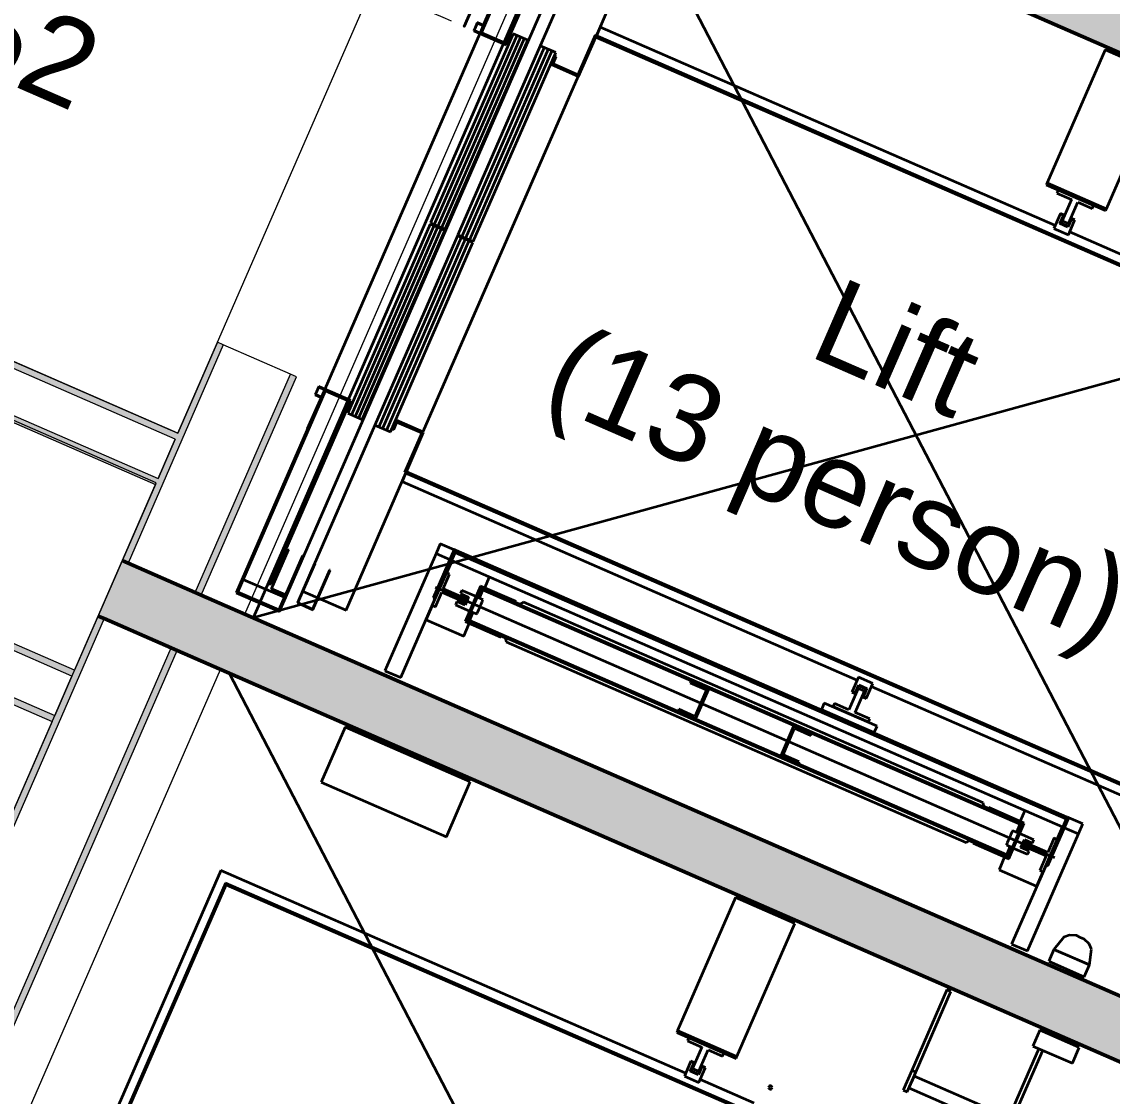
# Model space of a CAD drawing. Header units: millimetres. Extents: x -99530 to 1067232, y -97212 to 137997.
# Drawn here: x 991948 to 994478, y -393 to 2099 of the extents above; entities that cross this region are included whole.
import ezdxf
from ezdxf.enums import TextEntityAlignment as Align

# ---------------------------------------------------------------- set-up
doc = ezdxf.new("R2010")
doc.units = ezdxf.units.MM
doc.header["$MEASUREMENT"] = 0
for name, color, linetype in [('A-05-M_Gross_Int_Circulation', 7, 'Continuous'), ('A-20-M_Floor_Slab', 7, 'Continuous'), ('A-25-M_Wall_Int', 7, 'Continuous'), ('A-35-M_FFE-Zone', 7, 'Continuous'), ('ArchiCAD Door Markers', 7, 'Continuous'), ('ArchiCAD Doors', 7, 'Continuous')]:
    doc.layers.add(name, color=color, linetype=linetype)
for name, color, linetype, lineweight, true_color in [('A-05-M_Gross_Int_Circulation_Pen_No__74', 7, 'Continuous', 20, 0x606060), ('A-25-M_Wall_Int_Pen_No__107', 7, 'Continuous', 15, 0xa6a6a6), ('A-25-M_Wall_Int_Pen_No__27', 7, 'Continuous', 50, 0x2a2a2a), ('A-35-M_FFE-Zone_Pen_No__74', 7, 'Continuous', 20, 0x606060), ('ArchiCAD Doors_Pen_No__43', 7, 'Continuous', 30, 0x444444), ('ArchiCAD Doors_Pen_No__63', 7, 'Continuous', 20, 0x606060)]:
    doc.layers.add(name, color=color, linetype=linetype, lineweight=lineweight, true_color=true_color)
for name, color, linetype, lineweight in [('A-20-M_Floor_Slab_Pen_No__89', 8, 'Continuous', 20), ('A-25-M_Wall_Int_Pen_No__1', 7, 'Continuous', 13), ('A-80-M_Lift_Pen_No__8', 7, 'Continuous', 35), ('ArchiCAD Door Markers_Pen_No__1', 7, 'Continuous', 13), ('ArchiCAD Door Markers_Pen_No__5', 7, 'Continuous', 25), ('ArchiCAD Doors_Pen_No__1', 7, 'Continuous', 13), ('ArchiCAD Zone Stamps_Pen_No__9', 7, 'Continuous', 13)]:
    doc.layers.add(name, color=color, linetype=linetype, lineweight=lineweight)
doc.styles.add('GENERATED_STYLE_1', font='')
doc.styles.add('GENERATED_STYLE_2', font='')
doc.styles.add('GENERATED_STYLE_3', font='')
doc.styles.add('GENERATED_STYLE_4', font='')
doc.styles.get('GENERATED_STYLE_1').set_extended_font_data('Arial', bold=True)
doc.styles.get('GENERATED_STYLE_2').set_extended_font_data('Swis721 BT', bold=True)
doc.styles.get('GENERATED_STYLE_3').set_extended_font_data('Arial')
doc.styles.get('GENERATED_STYLE_4').set_extended_font_data('Swis721 BT')

# ---------------------------------------------------------------- blocks, each defined once
blk = doc.blocks.new('Lobby_INB 0252_55_3', base_point=(991722.7, 2078.7))
at = {"layer": 'A-35-M_FFE-Zone_Pen_No__74', "linetype": 'Continuous'}
for p, q in [((992310.4, 1144.7), (993066.7, 2879.1)), ((989675, 2293.8), (992310.4, 1144.7))]:
    blk.add_line(p, q, dxfattribs=at)
at = {"layer": 'ArchiCAD Zone Stamps_Pen_No__9'}
for tag, height, style, p in [('ROOM_NAME', 250, 'GENERATED_STYLE_1', (991457.1, 3390.9)), ('zoneNameLine2', 250, 'GENERATED_STYLE_1', (991268.7, 2958.8)), ('ROOM_NUMBER', 200, 'GENERATED_STYLE_3', (991080.3, 2538.1)), ('measuredAreaCode', 200, 'GENERATED_STYLE_3', (990923.2, 2178)), ('DUMMY_649', 200, 'GENERATED_STYLE_3', (991230.6, 2043.9)), ('DUMMY_650', 200, 'GENERATED_STYLE_3', (991580.2, 1891.5)), ('DUMMY_651', 133.3, 'GENERATED_STYLE_3', (991859.4, 1785))]:
    blk.add_attdef(tag, text='', height=height, rotation=336.4404, dxfattribs=dict(at, style=style)).set_placement(p, align=Align.TOP_LEFT)
blk = doc.blocks.new('Stair 03_INB 0253_56_3', base_point=(988970.2, -3307.6))
at = {"layer": 'A-05-M_Gross_Int_Circulation_Pen_No__74', "linetype": 'Continuous'}
for p, q in [((992260.2, 1029.5), (989831, 2088.7)), ((989552.2, -5180.7), (992260.2, 1029.5))]:
    blk.add_line(p, q, dxfattribs=at)
at = {"layer": 'ArchiCAD Zone Stamps_Pen_No__9'}
for tag, height, style, p in [('ROOM_NAME', 250, 'GENERATED_STYLE_1', (988704.6, -1995.3)), ('zoneNameLine2', 250, 'GENERATED_STYLE_1', (988516.2, -2427.5)), ('ROOM_NUMBER', 200, 'GENERATED_STYLE_3', (988327.7, -2848.2)), ('measuredAreaCode', 200, 'GENERATED_STYLE_3', (988170.7, -3208.3)), ('ROOM_HOLES_PRM', 200, 'GENERATED_STYLE_3', (988478.1, -3342.3)), ('DUMMY_649', 200, 'GENERATED_STYLE_3', (988967.5, -3555.7)), ('DUMMY_650', 133.3, 'GENERATED_STYLE_3', (989246.7, -3662.2))]:
    blk.add_attdef(tag, text='', height=height, rotation=336.4404, dxfattribs=dict(at, style=style)).set_placement(p, align=Align.TOP_LEFT)
blk = doc.blocks.new('Slab_5_3', base_point=(977314.7, -362.2))
at = {"layer": 'A-20-M_Floor_Slab_Pen_No__89', "linetype": 'Continuous', "flags": 128}
for points in [[(992465.5, 724.8), (993266.9, 2562.7), (995540.2, 1571.5), (994738.8, -266.4)], [(991608.1, -1241.4), (992409.5, 596.5), (994682.8, -394.7), (993881.4, -2232.6)]]:
    blk.add_lwpolyline(points, close=True, dxfattribs=at)
blk = doc.blocks.new('Double Door Asymmetric 19_10')
at = {"layer": 'ArchiCAD Doors_Pen_No__1', "linetype": 'Continuous'}
for p, q in [((-623.4, 0), (-635.4, 0)), ((-623.4, -15), (-623.4, 0)), ((623.4, -15), (623.4, 0)), ((623.4, 0), (635.4, 0)), ((-623.4, -115), (-623.4, -15)), ((623.4, -115), (623.4, -15)), ((-623.4, -130), (-623.4, -115)), ((623.4, -130), (623.4, -115)), ((-623.4, -130), (-635.4, -130)), ((623.4, -130), (635.4, -130))]:
    blk.add_line(p, q, dxfattribs=at)
at = {"layer": 'ArchiCAD Doors_Pen_No__43', "linetype": 'Continuous'}
for p, q in [((-557.4, 0), (-623.4, 0)), ((-623.4, 0), (-623.4, -130)), ((-557.4, -130), (-557.4, 0)), ((623.4, 0), (557.4, 0)), ((557.4, 0), (557.4, -130)), ((623.4, -130), (623.4, 0)), ((-623.4, -130), (-557.4, -130)), ((557.4, -130), (623.4, -130))]:
    blk.add_line(p, q, dxfattribs=at)
at = {"layer": 'ArchiCAD Doors_Pen_No__63', "linetype": 'Continuous'}
for p, q in [((557.4, 0), (557.4, 846)), ((-557.4, 0), (-557.4, 268.9))]:
    blk.add_line(p, q, dxfattribs=at)
for centre, radius, start, end in [((557.4, 0), 846, 90, 180), ((-557.4, 0), 268.9, 0, 90)]:
    blk.add_arc(centre, radius, start, end, dxfattribs=at)
blk = doc.blocks.new('Door Stamp 17_5')
at = {"layer": 'ArchiCAD Door Markers_Pen_No__5', "linetype": 'Continuous'}
for p, q in [((529.8, -190), (-529.8, -190)), ((-529.8, -190), (-529.8, -401.8)), ((529.8, -401.8), (529.8, -190)), ((-529.8, -401.8), (529.8, -401.8)), ((-529.8, -401.8), (529.8, -401.8))]:
    blk.add_line(p, q, dxfattribs=at)
at = {"layer": 'ArchiCAD Door Markers_Pen_No__1', "style": 'GENERATED_STYLE_2'}
blk.add_attdef('AC_WIDO_ID', text='', height=150, dxfattribs=at).set_placement((-470.9, -357.2), align=Align.BOTTOM_LEFT)
blk = doc.blocks.new('Wall_88_3', base_point=(989555.7, 2345.8))
at = {"layer": 'A-25-M_Wall_Int_Pen_No__107', "linetype": 'Continuous'}
for points in [[(989674.9, 2293.9), (989668.9, 2280.1), (989921.1, 2170.1), (989927.1, 2183.9)], [(989628.9, 2188.4), (989622.9, 2174.7), (989875.1, 2064.7), (989881.1, 2078.5)], [(991070, 1685.5), (991064, 1671.8), (992304.4, 1130.9), (992310.4, 1144.7)], [(991024.1, 1580.1), (991018.1, 1566.3), (992258.4, 1025.5), (992264.4, 1039.2)]]:
    blk.add_hatch(color=256, dxfattribs=at).paths.add_polyline_path(points)
at = {"layer": 'A-25-M_Wall_Int_Pen_No__1', "linetype": 'Continuous'}
for p, q in [((989921.1, 2170.1), (989668.9, 2280.1)), ((989628.9, 2188.4), (989881.1, 2078.5)), ((989927.1, 2183.9), (989916.1, 2188.7)), ((989927.1, 2183.9), (989921.1, 2170.1)), ((989921.1, 2170.1), (989881.1, 2078.5)), ((989881.1, 2078.5), (989875.1, 2064.7)), ((989875.1, 2064.7), (989864.1, 2069.5)), ((991064, 1671.8), (991024.1, 1580.1)), ((991070, 1685.5), (991064, 1671.8)), ((992304.4, 1130.9), (991064, 1671.8)), ((991070, 1685.5), (991081, 1680.7)), ((991024.1, 1580.1), (991018.1, 1566.3)), ((991024.1, 1580.1), (992264.4, 1039.2)), ((991018.1, 1566.3), (991029.1, 1561.5))]:
    blk.add_line(p, q, dxfattribs=at)
at = {"layer": 'A-25-M_Wall_Int_Pen_No__1', "linetype": 'Continuous', "flags": 128}
for points in [[(989668.9, 2280.1), (989628.9, 2188.4)], [(989927.1, 2183.9), (989674.9, 2293.9)], [(989622.9, 2174.7), (989875.1, 2064.7)], [(992310.4, 1144.7), (991070, 1685.5)], [(991018.1, 1566.3), (991068.5, 1544.4)], [(991082.2, 1538.4), (991173.9, 1498.4)], [(991187.6, 1492.4), (992258.4, 1025.5)], [(992264.4, 1039.2), (992304.4, 1130.9)]]:
    blk.add_lwpolyline(points, dxfattribs=at)
at = {"layer": 'ArchiCAD Door Markers'}
ref = blk.add_blockref('Door Stamp 17_5', (990498.6, 1934.7), dxfattribs=dict(at, rotation=336.440386522318))
ref.add_attrib('AC_WIDO_ID', 'XD00.019', dxfattribs={"layer": 'ArchiCAD Door Markers_Pen_No__1', "color": 7, "height": 150, "rotation": 336.4404, "style": 'GENERATED_STYLE_2'}).set_placement((989906.3, 1798.8), align=Align.BOTTOM_LEFT)
at = {"layer": 'ArchiCAD Doors', "color": 251, "linetype": 'Continuous', "lineweight": 20, "true_color": 0x606060, "xscale": -0.9999999999999999, "zscale": 1000, "rotation": 156.4403865223181}
blk.add_blockref('Double Door Asymmetric 19_10', (990446.6, 1815.5), dxfattribs=at)
blk = doc.blocks.new('Wall_90_3', base_point=(990999.8, 1061.6))
at = {"layer": 'A-25-M_Wall_Int_Pen_No__107', "linetype": 'Continuous'}
for points in [[(992070.5, 594.7), (990999.8, 1061.6), (990980, 1053.8), (992064.5, 580.9)], [(990828.7, 994.4), (992018.6, 475.5), (992024.6, 489.3), (990848.4, 1002.1)]]:
    blk.add_hatch(color=256, dxfattribs=at).paths.add_polyline_path(points)
at = {"layer": 'A-25-M_Wall_Int_Pen_No__1', "linetype": 'Continuous'}
for p, q in [((992064.5, 580.9), (990980, 1053.8)), ((990848.4, 1002.1), (992024.6, 489.3))]:
    blk.add_line(p, q, dxfattribs=at)
at = {"layer": 'A-25-M_Wall_Int_Pen_No__1', "linetype": 'Continuous', "flags": 128}
for points in [[(992070.5, 594.7), (990999.8, 1061.6)], [(990828.7, 994.4), (992018.6, 475.5)], [(992024.6, 489.3), (992064.5, 580.9)]]:
    blk.add_lwpolyline(points, dxfattribs=at)
blk = doc.blocks.new('Simple Door Opening_9')
at = {"layer": 'ArchiCAD Doors_Pen_No__1', "linetype": 'Continuous'}
for p, q in [((-450, 200), (-450, 185)), ((-450, 185), (-450, 15)), ((450, 200), (450, 185)), ((450, 185), (450, 15)), ((-450, 15), (-450, 0)), ((450, 15), (450, 0))]:
    blk.add_line(p, q, dxfattribs=at)
blk = doc.blocks.new('Wall_91_3', base_point=(989552.2, -5180.7))
at = {"layer": 'A-25-M_Wall_Int_Pen_No__107', "linetype": 'Continuous'}
for points in [[(992195.1, 842.8), (992415.9, 1349.2), (992402.2, 1355.2), (992181.3, 848.8)], [(992364.7, 768.8), (992585.5, 1275.3), (992571.7, 1281.3), (992350.9, 774.8)], [(992125.4, 720.4), (991324, -1117.5), (991337.7, -1123.4), (992139.1, 714.4)], [(992294.9, 646.5), (991493.5, -1191.4), (991507.3, -1197.4), (992308.7, 640.5)]]:
    blk.add_hatch(color=256, dxfattribs=at).paths.add_polyline_path(points)
at = {"layer": 'A-25-M_Wall_Int_Pen_No__107', "linetype": 'Continuous', "lineweight": 0, "true_color": 0x535353}
for points in [[(992181.3, 848.8), (992125.4, 720.4), (992139.1, 714.4), (992195.1, 842.8)], [(992195.1, 842.8), (992139.1, 714.4), (992294.9, 646.5), (992350.9, 774.8)], [(992350.9, 774.8), (992294.9, 646.5), (992308.7, 640.5), (992364.7, 768.8)]]:
    blk.add_hatch(color=251, dxfattribs=at).paths.add_polyline_path(points)
at = {"layer": 'A-25-M_Wall_Int_Pen_No__1', "linetype": 'Continuous'}
for p, q in [((992415.9, 1349.2), (992195.1, 842.8)), ((992350.9, 774.8), (992571.7, 1281.3)), ((992139.1, 714.4), (991337.7, -1123.4)), ((991493.5, -1191.4), (992294.9, 646.5))]:
    blk.add_line(p, q, dxfattribs=at)
at = {"layer": 'A-25-M_Wall_Int_Pen_No__1', "linetype": 'Continuous', "flags": 128}
for points in [[(992402.2, 1355.2), (992310.4, 1144.7)], [(992364.7, 768.8), (992585.5, 1275.3)], [(992304.4, 1130.9), (992264.4, 1039.2)], [(992258.4, 1025.5), (992070.5, 594.7)], [(991507.3, -1197.4), (992308.7, 640.5)], [(992064.5, 580.9), (992024.6, 489.3)], [(992018.6, 475.5), (989552.2, -5180.7)]]:
    blk.add_lwpolyline(points, dxfattribs=at)
at = {"layer": 'A-25-M_Wall_Int_Pen_No__27', "linetype": 'Continuous'}
for p, q in [((992195.1, 842.8), (992181.3, 848.8)), ((992350.9, 774.8), (992195.1, 842.8)), ((992364.7, 768.8), (992350.9, 774.8)), ((992125.4, 720.4), (992139.1, 714.4)), ((992139.1, 714.4), (992294.9, 646.5)), ((992294.9, 646.5), (992308.7, 640.5))]:
    blk.add_line(p, q, dxfattribs=at)
at = {"layer": 'ArchiCAD Doors', "color": 251, "linetype": 'Continuous', "lineweight": 20, "true_color": 0x606060, "xscale": -0.9999999999999997, "zscale": 1000, "rotation": 246.4404151012782}
blk.add_blockref('Simple Door Opening_9', (992582, 1767.7), dxfattribs=at)
blk = doc.blocks.new('Wall_132_3', base_point=(992181.3, 848.8))
at = {"layer": 'A-25-M_Wall_Int_Pen_No__107', "linetype": 'Continuous', "lineweight": 0, "true_color": 0x535353}
blk.add_hatch(color=251, dxfattribs=at).paths.add_polyline_path([(992308.7, 640.5), (994774.5, -434.7), (994830.4, -306.4), (992364.7, 768.8)])
at = {"layer": 'A-25-M_Wall_Int_Pen_No__27', "linetype": 'Continuous', "flags": 128}
for points in [[(994830.4, -306.4), (992364.7, 768.8)], [(992308.7, 640.5), (994774.5, -434.7)]]:
    blk.add_lwpolyline(points, dxfattribs=at)
blk = doc.blocks.new('Wall_137_3', base_point=(995993.2, 1744.8))
at = {"layer": 'A-25-M_Wall_Int_Pen_No__107', "linetype": 'Continuous', "lineweight": 0, "true_color": 0x535353}
blk.add_hatch(color=251, dxfattribs=at).paths.add_polyline_path([(995993.2, 1744.8), (993302, 2918.3), (993166.1, 2606.7), (995631.8, 1531.5)])
at = {"layer": 'A-25-M_Wall_Int_Pen_No__27', "linetype": 'Continuous', "flags": 128}
for points in [[(993302, 2918.3), (993166.1, 2606.7)], [(995993.2, 1744.8), (993302, 2918.3)], [(993166.1, 2606.7), (995631.8, 1531.5)]]:
    blk.add_lwpolyline(points, dxfattribs=at)

msp = doc.modelspace()

# ---------------------------------------------------------------- linework, layer by layer
at = {"layer": 'A-80-M_Lift_Pen_No__8', "linetype": 'Continuous'}
for p, q in [((993216.9, 2543.7), (993011, 2071.6)), ((993015, 2073.1), (993218.4, 2539.7)), ((993286.9, 2554.1), (994758.7, -275.1)), ((992500.5, 750.6), (993271.9, 2519.7)), ((993254.6, 2472.7), (993070, 2049.2)), ((993071.5, 2045.2), (993257.4, 2471.5)), ((992566.3, 776.4), (993297.7, 2453.9)), ((993319.2, 2428.1), (993151.3, 2043.1)), ((993281.4, 2066.1), (993420.1, 2384.2)), ((993050.7, 2163.9), (993019, 2091)), ((993005.2, 2097), (992996.8, 2077.8)), ((992996.8, 2077.8), (993011, 2071.6)), ((992998.1, 2078.3), (993005.7, 2095.7)), ((993011.4, 2072.5), (992998.1, 2078.3)), ((993019, 2091), (993005.2, 2097)), ((993005.7, 2095.7), (993019, 2089.9)), ((993290.2, 2086.3), (993281.4, 2066.1)), ((994345.9, 1625.9), (993290.2, 2086.3)), ((993011, 2071.6), (992651.3, 1246.6)), ((993088.1, 2070.7), (992896.9, 1632.1)), ((993096.6, 2067), (992905.3, 1628.4)), ((993105.1, 2063.3), (992913.8, 1624.7)), ((993113.5, 2059.6), (992922.3, 1621)), ((992930.8, 1617.4), (993122, 2055.9)), ((993011, 2071.6), (993071.5, 2045.2)), ((993070, 2049.2), (993015, 2073.1)), ((993069.8, 2057.4), (993066.8, 2050.6)), ((993067.7, 2050.2), (993070.7, 2057)), ((993070.7, 2057), (993069.8, 2057.4)), ((993122, 2055.9), (993088.1, 2070.7)), ((993278.6, 2067.3), (993238.6, 1975.6)), ((993240.2, 1971.7), (993280.2, 2063.3)), ((995209.1, 1225.5), (993278.6, 2067.3)), ((993280.2, 2063.3), (995205.1, 1224)), ((993151.3, 2043.1), (992960, 1604.3)), ((993160.3, 2039.2), (992968.9, 1600.4)), ((993169.2, 2035.3), (992977.9, 1596.5)), ((993178.2, 2031.4), (992986.8, 1592.6)), ((992995.8, 1588.8), (993187.1, 2027.5)), ((993187.1, 2027.5), (993151.3, 2043.1)), ((994461.8, 2033.6), (994327.3, 1725.1)), ((994599.3, 1973.6), (994461.8, 2033.6)), ((993185.5, 2019), (993176.9, 1999.3)), ((993176.9, 1999.3), (993240.2, 1971.7)), ((993180.9, 2000.8), (993188.3, 2017.8)), ((993238.6, 1975.6), (993180.9, 2000.8)), ((993188.3, 2017.8), (993185.5, 2019)), ((994464.8, 1665.2), (994599.3, 1973.6)), ((993238.8, 1972.3), (992879.1, 1147.3)), ((994327.3, 1725.1), (994325.3, 1720.5)), ((994325.3, 1720.5), (994462.8, 1660.6)), ((994327.3, 1725.1), (994464.8, 1665.2)), ((994353.2, 1708.3), (994350, 1701)), ((994350, 1701), (994383.5, 1686.4)), ((994434.8, 1672.8), (994353.2, 1708.3)), ((994383.5, 1686.4), (994361.9, 1636.9)), ((994376.6, 1630.5), (994398.1, 1680)), ((994398.1, 1680), (994431.6, 1665.4)), ((994431.6, 1665.4), (994434.8, 1672.8)), ((994357.5, 1652.5), (994342.9, 1619)), ((994356.6, 1630.5), (994364.8, 1649.3)), ((994358.1, 1653.9), (994357.5, 1652.5)), ((994364.8, 1649.3), (994357.5, 1652.5)), ((994365.4, 1650.7), (994358.1, 1653.9)), ((994364.8, 1649.3), (994365.4, 1650.7)), ((994462.8, 1660.6), (994464.8, 1665.2)), ((992895.6, 1629.3), (992704.4, 1190.8)), ((992904.1, 1625.7), (992712.9, 1187)), ((992912.6, 1622), (992721.4, 1183.3)), ((992929.5, 1614.5), (992895.6, 1629.3)), ((992896.9, 1632.1), (992930.8, 1617.4)), ((994375.4, 1622.3), (994356.6, 1630.5)), ((994376, 1623.7), (994357.2, 1631.9)), ((994361.9, 1636.9), (994376.6, 1630.5)), ((994383.6, 1641.1), (994375.4, 1622.3)), ((994376.4, 1604.4), (994391, 1637.9)), ((994384.2, 1642.5), (994383.6, 1641.1)), ((994391, 1637.9), (994383.6, 1641.1)), ((994391.6, 1639.3), (994384.2, 1642.5)), ((994391, 1637.9), (994391.6, 1639.3)), ((992921.1, 1618.3), (992729.8, 1179.6)), ((992738.3, 1176), (992929.5, 1614.5)), ((992959, 1602), (992767.7, 1163.2)), ((992967.9, 1598.1), (992776.6, 1159.3)), ((992976.9, 1594.2), (992785.5, 1155.4)), ((992960, 1604.3), (992959, 1602)), ((992994.7, 1586.4), (992959, 1602)), ((992960, 1604.3), (992995.8, 1588.8)), ((994342.9, 1619), (994376.4, 1604.4)), ((994504.7, 1556.6), (994379.4, 1611.3)), ((992985.8, 1590.3), (992794.5, 1151.5)), ((992803.4, 1147.6), (992994.7, 1586.4)), ((995560.1, 1562.8), (992485.5, 716.2)), ((992651.3, 1246.6), (992445.5, 774.5)), ((992449.4, 776.1), (992652.9, 1242.7)), ((992637.1, 1252.8), (992628.7, 1233.6)), ((992630, 1234.1), (992637.6, 1251.5)), ((992651.3, 1246.6), (992637.1, 1252.8)), ((992637.6, 1251.5), (992650.9, 1245.7)), ((992711.8, 1220.2), (992651.3, 1246.6)), ((992652.9, 1242.7), (992707.9, 1218.7)), ((992707.9, 1218.7), (992523.2, 795.2)), ((992525.9, 794), (992711.8, 1220.2)), ((992642.5, 1227.6), (992610.7, 1154.7)), ((992628.7, 1233.6), (992642.5, 1227.6)), ((992643.3, 1228.3), (992630, 1234.1)), ((992704.6, 1220.1), (992700.8, 1211.4)), ((992701.8, 1211), (992705.6, 1219.7)), ((992700.8, 1211.4), (992701.8, 1211)), ((992704.4, 1190.8), (992738.3, 1176)), ((992817.2, 1174.3), (992808.6, 1154.6)), ((992811.4, 1153.4), (992818.8, 1170.3)), ((992880.5, 1146.7), (992817.2, 1174.3)), ((992818.8, 1170.3), (992876.5, 1145.1)), ((992767.7, 1163.2), (992599.8, 778.2)), ((992610.7, 1154.7), (992611.1, 1154.5)), ((992767.7, 1163.2), (992803.4, 1147.6)), ((992808.6, 1154.6), (992811.4, 1153.4)), ((992876.5, 1145.1), (992836.5, 1053.5)), ((992840.5, 1055), (992880.5, 1146.7)), ((992700.6, 734.2), (992839.3, 1052.3)), ((992839.3, 1052.3), (992830.5, 1032.1)), ((992836.5, 1053.5), (994767, 211.7)), ((994765.4, 215.7), (992840.5, 1055)), ((992830.5, 1032.1), (993886.2, 571.8)), ((992919.3, 888.1), (992909.4, 865.2)), ((992951.4, 874.1), (992919.3, 888.1)), ((992566.5, 874.5), (992526.5, 782.8)), ((992527.8, 783.3), (992567.4, 874.1)), ((992567.4, 874.1), (992566.5, 874.5)), ((992909.4, 865.2), (992790.8, 593.4)), ((992951.6, 874.6), (992902.9, 762.7)), ((992907.4, 760.7), (992956.2, 872.6)), ((992909.4, 865.2), (992941.4, 851.2)), ((992956.2, 872.6), (992951.6, 874.6)), ((992956, 872.1), (992954, 867.5)), ((992954, 867.5), (994371.1, 249.6)), ((994373.1, 254.2), (992956, 872.1)), ((992599.5, 860.1), (992559.9, 769.4)), ((992560.4, 768), (992600.4, 859.7)), ((992627.7, 842.3), (992587.8, 750.7)), ((992589.1, 751.2), (992628.7, 841.9)), ((992600.4, 859.7), (992599.5, 860.1)), ((992628.7, 841.9), (992627.7, 842.3)), ((992946.5, 849), (992933.9, 820.1)), ((992946, 849.2), (994363.2, 231.3)), ((992662.6, 827.1), (992623, 736.4)), ((992623.5, 735.1), (992663.5, 826.7)), ((992663.5, 826.7), (992662.6, 827.1)), ((992933.4, 820.3), (992900.7, 745.2)), ((992926.2, 783.7), (992940.8, 817.1)), ((992940.8, 817.1), (992933.4, 820.3)), ((993022.6, 785.8), (993033.6, 811)), ((992462.2, 805.4), (992557.5, 763.9)), ((992523.2, 795.2), (992525.9, 794)), ((992907, 787.1), (994344.3, 160.4)), ((993012.9, 790), (992977, 707.5)), ((992980.9, 709.1), (993014.5, 786.1)), ((993095.4, 754), (993012.9, 790)), ((993014.5, 786.1), (993094.2, 751.3)), ((992445.5, 774.5), (992546.3, 730.6)), ((992544.7, 734.5), (992449.4, 776.1)), ((992526.5, 782.8), (992560.4, 768)), ((992559.9, 769.4), (992527.8, 783.3)), ((992563.5, 777.6), (992544.7, 734.5)), ((992546.3, 730.6), (992566.3, 776.4)), ((992566.3, 776.4), (992563.5, 777.6)), ((992599.8, 778.2), (992700.6, 734.2)), ((992827.5, 577.4), (992907.4, 760.7)), ((992902.9, 762.7), (992907.4, 760.7)), ((992908, 742), (992922.6, 775.4)), ((992922.6, 775.4), (992977.6, 751.4)), ((992981.2, 759.7), (992926.2, 783.7)), ((992969.2, 779.9), (992966.1, 772.5)), ((992966.1, 772.5), (992984.8, 764.4)), ((993002.7, 765.3), (992969.2, 779.9)), ((992984.8, 764.4), (992976.6, 745.6)), ((992977.6, 751.4), (992981.2, 759.7)), ((992988.1, 731.8), (993002.7, 765.3)), ((993018.6, 758.1), (993004.9, 764.1)), ((993017.7, 780.9), (993009.5, 762.1)), ((993018.9, 783.6), (993017.7, 780.9)), ((993017.7, 780.9), (994264.3, 237.3)), ((994265.5, 240), (993018.9, 783.6)), ((993021.2, 782.6), (993021.4, 783.1)), ((993076.4, 759.1), (993076.2, 758.6)), ((992500.5, 750.6), (992485.5, 716.2)), ((992587.8, 750.7), (992623.5, 735.1)), ((992623, 736.4), (992589.1, 751.2)), ((992886.5, 711.5), (992901.1, 745)), ((992900.7, 745.2), (992908, 742)), ((992957.9, 753.8), (992954.7, 746.4)), ((992954.7, 746.4), (992988.1, 731.8)), ((992976.6, 745.6), (992957.9, 753.8)), ((993006.4, 729.9), (993008.7, 735.3)), ((993008.7, 735.3), (993011.5, 741.6)), ((993011.5, 741.6), (993014.2, 747.9)), ((993014.2, 747.9), (993016.5, 753.2)), ((993016.5, 753.2), (993018.1, 756.8)), ((993018.1, 756.8), (993018.6, 758.1)), ((993094.2, 751.3), (993095.4, 754)), ((993104.3, 747.4), (993094.4, 751.7)), ((993112.1, 752.2), (993103.3, 746.8)), ((994179.1, 287), (993112.1, 752.2)), ((992886.1, 711.7), (992886.5, 711.5)), ((992886.5, 711.5), (992973.6, 673.5)), ((993060.7, 674.3), (992980.9, 709.1)), ((992986.9, 710.3), (992985.7, 707.5)), ((992995.1, 729.1), (992986.9, 710.3)), ((994233.5, 166.7), (992986.9, 710.3)), ((992990.5, 731.1), (993004.3, 725.1)), ((993004.3, 725.1), (993004.8, 726.3)), ((993004.8, 726.3), (993006.4, 729.9)), ((992973.6, 673.5), (992986.6, 703.3)), ((992977, 707.5), (993059.5, 671.5)), ((992985.7, 707.5), (994232.3, 163.9)), ((992987.8, 706.1), (992988, 706.5)), ((993043, 682.5), (993042.8, 682.1)), ((993059.5, 671.5), (993060.7, 674.3)), ((993060.5, 673.8), (993070.3, 669.5)), ((993070.1, 670.7), (993072.1, 660.6)), ((993072.1, 660.6), (994139.1, 195.3)), ((992429.5, 587.9), (993901.4, -2241.3)), ((992790.8, 593.4), (992827.5, 577.4)), ((993500.8, 569.1), (993499.2, 565.4)), ((993499.2, 565.4), (993536.8, 549)), ((993542.1, 551.1), (993500.8, 569.1)), ((993889.2, 578.6), (993874.7, 545.2)), ((993882, 542), (993890.2, 560.8)), ((993922.7, 564), (993889.2, 578.6)), ((993889.6, 559.4), (993908.4, 551.2)), ((993890.2, 560.8), (993909, 552.6)), ((993908.1, 530.6), (993922.7, 564)), ((993919.7, 557.2), (994755.5, 192.7)), ((993536.8, 549), (993510, 487.6)), ((993512.1, 482.4), (993542.1, 551.1)), ((993889, 552.5), (993867.5, 503)), ((993874.7, 545.2), (993874.1, 543.8)), ((993874.1, 543.8), (993881.4, 540.6)), ((993874.7, 545.2), (993882, 542)), ((993881.4, 540.6), (993882, 542)), ((993882.1, 496.6), (993903.7, 546.1)), ((993903.7, 546.1), (993889, 552.5)), ((993900.8, 533.8), (993900.2, 532.4)), ((993900.2, 532.4), (993907.5, 529.2)), ((993909, 552.6), (993900.8, 533.8)), ((993900.8, 533.8), (993908.1, 530.6)), ((993809.8, 518.4), (993803.4, 503.7)), ((993932.6, 464.8), (993809.8, 518.4)), ((993834, 517.6), (993830.8, 510.3)), ((993830.8, 510.3), (993912.4, 474.7)), ((993867.5, 503), (993834, 517.6)), ((993907.5, 529.2), (993908.1, 530.6)), ((993472.4, 504), (993470.8, 500.3)), ((993470.8, 500.3), (993512.1, 482.4)), ((993510, 487.6), (993472.4, 504)), ((993803.4, 503.7), (993926.2, 450.1)), ((993915.6, 482), (993882.1, 496.6)), ((993912.4, 474.7), (993915.6, 482)), ((992698.3, 462.5), (992642.7, 335.1)), ((992988.9, 335.8), (992698.3, 462.5)), ((993739.1, 465.2), (993709.2, 396.4)), ((993714.4, 398.5), (993741.2, 459.9)), ((993780.4, 447.2), (993739.1, 465.2)), ((993741.2, 459.9), (993778.8, 443.5)), ((993926.2, 450.1), (993932.6, 464.8)), ((993778.8, 443.5), (993780.4, 447.2)), ((993709.2, 396.4), (993750.4, 378.4)), ((993752, 382.1), (993714.4, 398.5)), ((993750.4, 378.4), (993752, 382.1)), ((992642.7, 335.1), (992933.3, 208.4)), ((992933.3, 208.4), (992988.9, 335.8)), ((994181.1, 276.8), (994179.1, 287)), ((994190.9, 274.2), (994180.8, 278.6)), ((994191.7, 276), (994190.5, 273.2)), ((994190.5, 273.2), (994270.3, 238.5)), ((994274.2, 240), (994191.7, 276)), ((994208.2, 265), (994208.4, 265.4)), ((994275.6, 269.4), (994264.6, 244.2)), ((994373.3, 254.6), (994324.6, 142.8)), ((994371.1, 249.6), (994373.1, 254.2)), ((994377.9, 252.6), (994373.3, 254.6)), ((994270.3, 238.5), (994236.7, 161.5)), ((994238.3, 157.5), (994274.2, 240)), ((994256.1, 218.5), (994264.3, 237.3)), ((994263.4, 241.5), (994263.2, 241)), ((994264.3, 237.3), (994265.5, 240)), ((994329.2, 140.8), (994377.9, 252.6)), ((994350.1, 202.6), (994362.7, 231.5)), ((994367.7, 229.3), (994399.8, 215.3)), ((994409.8, 238.2), (994377.7, 252.2)), ((994399.8, 215.3), (994409.8, 238.2)), ((994239.8, 206), (994237, 199.6)), ((994242.5, 212.3), (994239.8, 206)), ((994244.8, 217.6), (994242.5, 212.3)), ((994246.4, 221.2), (994244.8, 217.6)), ((994247, 222.5), (994246.4, 221.2)), ((994260.7, 216.5), (994247, 222.5)), ((994263.1, 215.7), (994248.5, 182.2)), ((994296.6, 201.1), (994263.1, 215.7)), ((994281.3, -56.5), (994399.8, 215.3)), ((994343.2, 205.6), (994328.6, 172.1)), ((994350.6, 202.4), (994343.2, 205.6)), ((994139.1, 195.3), (994148, 200.7)), ((994146.4, 199.8), (994156.6, 195.3)), ((994157, 196.2), (994155.8, 193.5)), ((994155.8, 193.5), (994238.3, 157.5)), ((994236.7, 161.5), (994157, 196.2)), ((994174.8, 188.4), (994175, 188.9)), ((994233.1, 190.7), (994232.6, 189.5)), ((994232.6, 189.5), (994246.3, 183.5)), ((994234.7, 194.3), (994233.1, 190.7)), ((994233.5, 166.7), (994241.7, 185.5)), ((994237, 199.6), (994234.7, 194.3)), ((994248.5, 182.2), (994282, 167.7)), ((994266.4, 183.2), (994274.6, 202)), ((994285.2, 175), (994266.4, 183.2)), ((994273.6, 196.1), (994270, 187.8)), ((994270, 187.8), (994325, 163.9)), ((994328.6, 172.1), (994273.6, 196.1)), ((994274.6, 202), (994293.4, 193.8)), ((994293.4, 193.8), (994296.6, 201.1)), ((994317.8, 127.2), (994350.6, 202.4)), ((994228.6, 161.7), (994215.7, 131.9)), ((994230, 164.9), (994229.8, 164.5)), ((994232.3, 163.9), (994233.5, 166.7)), ((994282, 167.7), (994285.2, 175)), ((994325, 163.9), (994310.5, 130.4)), ((992409.9, 130), (991950.2, -924.1)), ((993488.5, -340.3), (992409.9, 130)), ((994215.7, 131.9), (994302.7, 94)), ((994324.6, 142.8), (994244.6, -40.5)), ((994317.3, 127.4), (994302.7, 94)), ((994310.5, 130.4), (994317.8, 127.2)), ((994324.6, 142.8), (994329.2, 140.8)), ((992421.3, 101.1), (991979.2, -912.7)), ((991983.1, -911.2), (992422.8, 97.1)), ((994351.7, -740.7), (992421.3, 101.1)), ((992422.8, 97.1), (994347.8, -742.2)), ((994302.7, 94), (994303.2, 93.8)), ((993604.4, 67.4), (993469.9, -241.1)), ((993741.9, 7.4), (993604.4, 67.4)), ((993607.4, -301), (993741.9, 7.4)), ((994366.1, -24.8), (994342.9, -52.8)), ((994379.2, -19.6), (994366.1, -24.8)), ((994395, -21), (994379.2, -19.6)), ((994404.1, -25), (994395, -21)), ((994413.3, -29), (994404.1, -25)), ((994244.6, -40.5), (994281.3, -56.5)), ((994425.1, -39.6), (994413.3, -29)), ((994430.2, -52.7), (994425.1, -39.6)), ((994342.9, -52.8), (994330.9, -80.3)), ((994425.4, -88.8), (994342.9, -52.8)), ((994342.9, -52.8), (994384.2, -70.8)), ((994384.2, -70.8), (994425.4, -88.8)), ((994425.4, -88.8), (994430.2, -52.7)), ((994330.9, -80.3), (994413.4, -116.3)), ((994413.4, -116.3), (994425.4, -88.8)), ((994094.8, -146.5), (994013.3, -333.5)), ((994022.4, -337.5), (994104, -150.5)), ((994104, -150.5), (994094.8, -146.5)), ((993469.9, -241.1), (993467.9, -245.7)), ((993467.9, -245.7), (993605.4, -305.6)), ((993469.9, -241.1), (993607.4, -301)), ((994310.2, -240.4), (994294.2, -277.1)), ((994401.9, -280.4), (994310.2, -240.4)), ((993495.9, -257.9), (993492.7, -265.2)), ((993492.7, -265.2), (993526.1, -279.8)), ((993577.4, -293.4), (993495.9, -257.9)), ((994294.2, -277.1), (994385.9, -317)), ((993526.1, -279.8), (993504.5, -329.3)), ((993519.2, -335.7), (993540.8, -286.2)), ((993540.8, -286.2), (993574.2, -300.8)), ((993574.2, -300.8), (993577.4, -293.4)), ((993605.4, -305.6), (993607.4, -301)), ((994308, -283.1), (994242.4, -433.4)), ((994251.6, -437.4), (994317.1, -287.1)), ((994385.9, -317), (994401.9, -280.4)), ((993500.1, -313.7), (993485.5, -347.2)), ((993499.3, -335.7), (993507.5, -316.9)), ((993500.7, -312.4), (993500.1, -313.7)), ((993507.5, -316.9), (993500.1, -313.7)), ((993508.1, -315.5), (993500.7, -312.4)), ((993507.5, -316.9), (993508.1, -315.5)), ((993526.3, -325.1), (993518.1, -343.9)), ((993519, -361.8), (993533.6, -328.3)), ((993526.9, -323.7), (993526.3, -325.1)), ((993533.6, -328.3), (993526.3, -325.1)), ((993534.2, -326.9), (993526.9, -323.7)), ((993533.6, -328.3), (993534.2, -326.9)), ((993485.5, -347.2), (993519, -361.8)), ((993518.1, -343.9), (993499.3, -335.7)), ((993518.7, -342.5), (993499.9, -334.3)), ((993504.5, -329.3), (993519.2, -335.7)), ((994013.3, -333.5), (993993.3, -379.3)), ((994002.4, -383.3), (994022.4, -337.5)), ((994018.4, -346.6), (994006.4, -374.1)), ((994022.4, -337.5), (994013.3, -333.5)), ((994238.4, -442.6), (994018.4, -346.6)), ((993647.4, -409.6), (993522, -354.9)), ((993681.4, -371.5), (993681.1, -373)), ((993681.1, -373), (993681.3, -374.6)), ((993681.3, -374.6), (993682.2, -375.9)), ((993682.3, -370.2), (993681.4, -371.5)), ((993682.2, -375.9), (993683.5, -376.8)), ((993683.6, -369.4), (993682.3, -370.2)), ((993683.5, -376.8), (993685, -377.1)), ((993685.1, -369.1), (993683.6, -369.4)), ((993685, -377.1), (993686.5, -376.8)), ((993686.7, -369.4), (993685.1, -369.1)), ((993686.5, -376.8), (993687.8, -376)), ((993688, -370.3), (993686.7, -369.4)), ((993687.8, -376), (993688.7, -374.7)), ((993688.8, -371.6), (993688, -370.3)), ((993688.7, -374.7), (993689.1, -373.2)), ((993689.1, -373.2), (993688.8, -371.6)), ((993993.3, -379.3), (994002.4, -383.3)), ((994006.4, -374.1), (994226.4, -470.1))]:
    msp.add_line(p, q, dxfattribs=at)
at = {"layer": 'A-80-M_Lift_Pen_No__8', "linetype": 'Continuous', "flags": 128}
msp.add_lwpolyline([(992994.4, 2133.4), (992974.4, 2087.6)], close=True, dxfattribs=at)

# ---------------------------------------------------------------- block references
at = {"layer": 'A-05-M_Gross_Int_Circulation', "linetype": 'Continuous'}
msp.add_blockref('Stair 03_INB 0253_56_3', (988970.2, -3307.6), dxfattribs=at)
at = {"layer": 'A-20-M_Floor_Slab', "color": 8, "linetype": 'Continuous', "lineweight": 20}
msp.add_blockref('Slab_5_3', (977314.7, -362.2), dxfattribs=at)
at = {"layer": 'A-25-M_Wall_Int', "color": 250, "lineweight": 50, "true_color": 0x2a2a2a}
for name, p in [('Wall_137_3', (995993.2, 1744.8)), ('Wall_91_3', (989552.2, -5180.7)), ('Wall_88_3', (989555.7, 2345.8)), ('Wall_90_3', (990999.8, 1061.6)), ('Wall_132_3', (992181.3, 848.8))]:
    msp.add_blockref(name, p, dxfattribs=at)
at = {"layer": 'A-35-M_FFE-Zone', "linetype": 'Continuous'}
ref = msp.add_blockref('Lobby_INB 0252_55_3', (991722.7, 2078.7), dxfattribs=at)
ref.add_attrib('ROOM_NUMBER', 'INB 0252', dxfattribs={"layer": 'ArchiCAD Zone Stamps_Pen_No__9', "color": 7, "height": 200, "rotation": 336.4404, "style": 'GENERATED_STYLE_3'}).set_placement((991080.3, 2538.1), align=Align.TOP_LEFT)

# ---------------------------------------------------------------- texts
at = {"layer": 'A-80-M_Lift_Pen_No__8', "linetype": 'Continuous', "char_height": 200, "attachment_point": 5, "rotation": 336.4404, "style": 'GENERATED_STYLE_4'}
for s, insert in [('\\A1;{\\fSwis721 BT|b0|i0|c0|p34; Lift}', (993943.6, 1357.4)), ('\\A1;{\\fSwis721 BT|b0|i0|c0|p34;(13 person)}', (993832.1, 997.8))]:
    msp.add_mtext(s, dxfattribs=dict(at, insert=insert))

doc.saveas('drawing.dxf')
